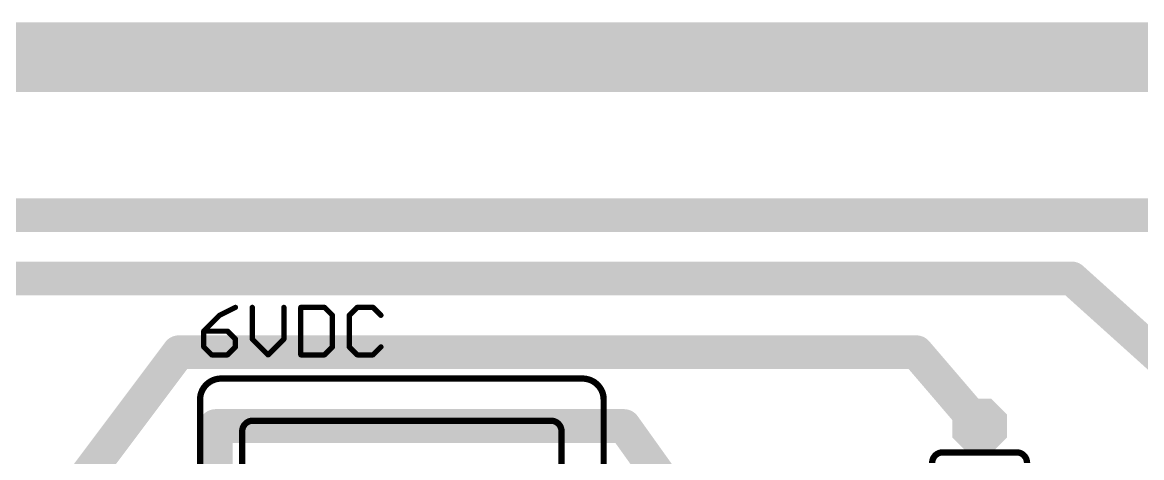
# Model space of a CAD drawing. Extents: x -0.06 to 3.94, y -0.06 to 3.15.
# Drawn here: x 0.792 to 1.854, y 1.42 to 1.833 of the extents above; entities that cross this region are included whole.
import ezdxf

# ---------------------------------------------------------------- set-up
doc = ezdxf.new("R2010")
doc.units = 0
for name, color, linetype in [('16', 175, 'CONTINUOUS'), ('17', 82, 'CONTINUOUS'), ('21', 253, 'CONTINUOUS'), ('25', 253, 'CONTINUOUS'), ('46', 140, 'CONTINUOUS'), ('51', 253, 'CONTINUOUS')]:
    doc.layers.add(name, color=color, linetype=linetype)

# ---------------------------------------------------------------- blocks, each defined once
blk = doc.blocks.new('RECT')
blk.add_solid([(-0.5, -0.5), (0.5, -0.5), (-0.5, 0.5), (0.5, 0.5)])
blk = doc.blocks.new('OCTAGONP')
at = {"const_width": 0.5}
blk.add_lwpolyline([(-0.25, -0.103553), (-0.25, 0.103553), (-0.103553, 0.25), (0.103553, 0.25), (0.25, 0.103553), (0.25, -0.103553), (0.103553, -0.25), (-0.103553, -0.25), (-0.25, -0.103553), (-0.25, 0.103553)], dxfattribs=at)

msp = doc.modelspace()

# ---------------------------------------------------------------- linework, layer by layer
at = {"layer": '16', "const_width": 0.032}
for points in [[(1.9, 1.65), (0.48, 1.65)], [(1.7875, 1.59), (0.75, 1.59)], [(1.8875, 1.5), (1.7875, 1.59)], [(0.85, 1.4), (0.94, 1.52)], [(0.94, 1.52), (1.64, 1.52)], [(1.64, 1.52), (1.7, 1.45)], [(0.975, 1.45), (0.975, 1.1125)], [(1.3625, 1.45), (0.975, 1.45)], [(1.6125, 1.1), (1.3625, 1.45)]]:
    msp.add_lwpolyline(points, dxfattribs=at)
at = {"layer": '16', "const_width": 0.016}
for points in [[(1.792852, 1.595946, 1), (1.782148, 1.584054)], [(1.7875, 1.582, 1), (1.7875, 1.598)], [(0.94, 1.528, 1), (0.94, 1.512)], [(0.9464, 1.5152, 1), (0.9336, 1.5248)], [(1.646074, 1.525206, 1), (1.633926, 1.514794)], [(1.64, 1.512, 1), (1.64, 1.528)], [(0.983, 1.45, 1), (0.967, 1.45)], [(0.975, 1.458, 1), (0.975, 1.442)], [(1.36901, 1.45465, 1), (1.35599, 1.44535)], [(1.3625, 1.442, 1), (1.3625, 1.458)], [(1.693926, 1.444794, 1), (1.706074, 1.455206)]]:
    msp.add_lwpolyline(points, format="xyb", dxfattribs=at)
at = {"layer": '21'}
for points, const_width in [([(0.980197, 1.495, 0.414214), (0.960197, 1.475)], 0.006), ([(0.980197, 1.4965, 1), (0.980197, 1.4935)], 0.003), ([(0.980197, 1.4935, 1), (0.980197, 1.4965)], 0.003), ([(1.343228, 1.475, 0.414214), (1.323228, 1.495)], 0.006), ([(1.323228, 1.4965, 1), (1.323228, 1.4935)], 0.003), ([(1.323228, 1.4935, 1), (1.323228, 1.4965)], 0.003), ([(0.961697, 1.475, 1), (0.958697, 1.475)], 0.003), ([(0.958697, 1.475, 1), (0.961697, 1.475)], 0.003), ([(1.344728, 1.475, 1), (1.341728, 1.475)], 0.003), ([(1.341728, 1.475, 1), (1.344728, 1.475)], 0.003), ([(1.010197, 1.455, 0.414214), (1.000197, 1.445)], 0.006), ([(1.010197, 1.4565, 1), (1.010197, 1.4535)], 0.003), ([(1.010197, 1.4535, 1), (1.010197, 1.4565)], 0.003), ([(1.303228, 1.445, 0.414214), (1.293228, 1.455)], 0.006), ([(1.293228, 1.4565, 1), (1.293228, 1.4535)], 0.003), ([(1.293228, 1.4535, 1), (1.293228, 1.4565)], 0.003), ([(1.001697, 1.445, 1), (0.998697, 1.445)], 0.003), ([(0.998697, 1.445, 1), (1.001697, 1.445)], 0.003), ([(1.304728, 1.445, 1), (1.301728, 1.445)], 0.003), ([(1.301728, 1.445, 1), (1.304728, 1.445)], 0.003), ([(1.665, 1.425, 0.414214), (1.655, 1.415)], 0.006), ([(1.665, 1.4235, 1), (1.665, 1.4265)], 0.003), ([(1.745, 1.415, 0.414214), (1.735, 1.425)], 0.006), ([(1.735, 1.4265, 1), (1.735, 1.4235)], 0.003)]:
    msp.add_lwpolyline(points, format="xyb", dxfattribs=dict(at, const_width=const_width))
at = {"layer": '21', "const_width": 0.006}
for points in [[(0.980197, 1.495), (1.323228, 1.495)], [(0.960197, 1.475), (0.960197, 1.225)], [(1.343228, 1.475), (1.343228, 1.225)], [(1.010197, 1.455), (1.293228, 1.455)], [(1.000197, 1.4), (1.000197, 1.445)], [(1.303228, 1.4), (1.303228, 1.445)]]:
    msp.add_lwpolyline(points, dxfattribs=at)
at = {"layer": '25', "const_width": 0.005}
for points in [[(0.993738, 1.562538), (0.978725, 1.555032)], [(1.009752, 1.562538), (1.009752, 1.532513)], [(1.039777, 1.532513), (1.039777, 1.562538)], [(1.055791, 1.562538), (1.055791, 1.5175)], [(1.07831, 1.562538), (1.055791, 1.562538)], [(1.085817, 1.555032), (1.07831, 1.562538)], [(1.109337, 1.562538), (1.10183, 1.555032)], [(1.12435, 1.562538), (1.109337, 1.562538)], [(1.131856, 1.555032), (1.12435, 1.562538)], [(0.978725, 1.555032), (0.963713, 1.540019)], [(1.085817, 1.525006), (1.085817, 1.555032)], [(1.10183, 1.555032), (1.10183, 1.525006)], [(0.963713, 1.540019), (0.963713, 1.525006)], [(0.986232, 1.540019), (0.963713, 1.540019)], [(0.993738, 1.532513), (0.986232, 1.540019)], [(0.993738, 1.525006), (0.993738, 1.532513)], [(1.009752, 1.532513), (1.024765, 1.5175)], [(1.024765, 1.5175), (1.039777, 1.532513)], [(0.963713, 1.525006), (0.971219, 1.5175)], [(0.971219, 1.5175), (0.986232, 1.5175)], [(0.986232, 1.5175), (0.993738, 1.525006)], [(1.055791, 1.5175), (1.07831, 1.5175)], [(1.07831, 1.5175), (1.085817, 1.525006)], [(1.10183, 1.525006), (1.109337, 1.5175)], [(1.109337, 1.5175), (1.12435, 1.5175)], [(1.12435, 1.5175), (1.131856, 1.525006)]]:
    msp.add_lwpolyline(points, dxfattribs=at)
at = {"layer": '25', "const_width": 0.0025}
for points in [[(0.994297, 1.56142, 1), (0.993179, 1.563656)], [(1.011002, 1.562538, 1), (1.008502, 1.562538)], [(1.041027, 1.562538, 1), (1.038527, 1.562538)], [(1.057041, 1.562538, 1), (1.054541, 1.562538)], [(1.055791, 1.563788, 1), (1.055791, 1.561288)], [(1.079194, 1.563422, 1), (1.077426, 1.561655)], [(1.07831, 1.561288, 1), (1.07831, 1.563788)], [(1.109337, 1.563788, 1), (1.109337, 1.561288)], [(1.110221, 1.561655, 1), (1.108453, 1.563422)], [(1.125233, 1.563422, 1), (1.123466, 1.561655)], [(1.12435, 1.561288, 1), (1.12435, 1.563788)], [(0.978166, 1.55615, 1), (0.979284, 1.553914)], [(0.979609, 1.554148, 1), (0.977842, 1.555916)], [(1.087067, 1.555032, 1), (1.084567, 1.555032)], [(1.084933, 1.554148, 1), (1.086701, 1.555916)], [(1.10308, 1.555032, 1), (1.10058, 1.555032)], [(1.100946, 1.555916, 1), (1.102714, 1.554148)], [(1.130972, 1.554148, 1), (1.13274, 1.555916)], [(0.964963, 1.540019, 1), (0.962463, 1.540019)], [(0.963713, 1.541269, 1), (0.963713, 1.538769)], [(0.962829, 1.540903, 1), (0.964596, 1.539135)], [(0.987116, 1.540903, 1), (0.985348, 1.539135)], [(0.986232, 1.538769, 1), (0.986232, 1.541269)], [(0.994988, 1.532513, 1), (0.992488, 1.532513)], [(0.992854, 1.531629, 1), (0.994622, 1.533397)], [(1.010636, 1.533397, 1), (1.008868, 1.531629)], [(1.008502, 1.532513, 1), (1.011002, 1.532513)], [(1.038527, 1.532513, 1), (1.041027, 1.532513)], [(1.040661, 1.531629, 1), (1.038894, 1.533397)], [(0.964596, 1.52589, 1), (0.962829, 1.524123)], [(0.962463, 1.525006, 1), (0.964963, 1.525006)], [(0.971219, 1.51875, 1), (0.971219, 1.51625)], [(0.970335, 1.516616, 1), (0.972103, 1.518384)], [(0.985348, 1.518384, 1), (0.987116, 1.516616)], [(0.986232, 1.51625, 1), (0.986232, 1.51875)], [(0.992488, 1.525006, 1), (0.994988, 1.525006)], [(0.994622, 1.524123, 1), (0.992854, 1.52589)], [(1.023881, 1.518384, 1), (1.025649, 1.516616)], [(1.023881, 1.516616, 1), (1.025649, 1.518384)], [(1.055791, 1.51875, 1), (1.055791, 1.51625)], [(1.077426, 1.518384, 1), (1.079194, 1.516616)], [(1.07831, 1.51625, 1), (1.07831, 1.51875)], [(1.084567, 1.525006, 1), (1.087067, 1.525006)], [(1.086701, 1.524123, 1), (1.084933, 1.52589)], [(1.102714, 1.52589, 1), (1.100946, 1.524123)], [(1.10058, 1.525006, 1), (1.10308, 1.525006)], [(1.109337, 1.51875, 1), (1.109337, 1.51625)], [(1.108453, 1.516616, 1), (1.110221, 1.518384)], [(1.123466, 1.518384, 1), (1.125233, 1.516616)], [(1.12435, 1.51625, 1), (1.12435, 1.51875)], [(1.13274, 1.524123, 1), (1.130972, 1.52589)], [(1.054541, 1.5175, 1), (1.057041, 1.5175)]]:
    msp.add_lwpolyline(points, format="xyb", dxfattribs=at)
at = {"layer": '46', "const_width": 0.066}
msp.add_lwpolyline([(0.02, 1.8), (3.75, 1.8)], dxfattribs=at)
at = {"layer": '51'}
for points, const_width in [([(1.7, 1.45), (1.7, 1.435)], 0.024), ([(1.665, 1.425), (1.735, 1.425)], 0.006)]:
    msp.add_lwpolyline(points, dxfattribs=dict(at, const_width=const_width))
for points, const_width in [([(1.706, 1.45, 1), (1.694, 1.45)], 0.012), ([(1.694, 1.435, 1), (1.706, 1.435)], 0.012), ([(1.665, 1.4265, 1), (1.665, 1.4235)], 0.003), ([(1.735, 1.4235, 1), (1.735, 1.4265)], 0.003)]:
    msp.add_lwpolyline(points, format="xyb", dxfattribs=dict(at, const_width=const_width))

# ---------------------------------------------------------------- block references
at = {"layer": '17', "xscale": 0.052, "yscale": 0.052, "rotation": 270}
msp.add_blockref('OCTAGONP', (1.7, 1.45), dxfattribs=at)
msp.add_blockref('OCTAGONP', (1.7, 1.45), dxfattribs=at)
at = {"layer": '51', "xscale": 0.01, "yscale": 0.024, "rotation": 270}
msp.add_blockref('RECT', (1.7, 1.43), dxfattribs=at)

doc.saveas('drawing.dxf')
